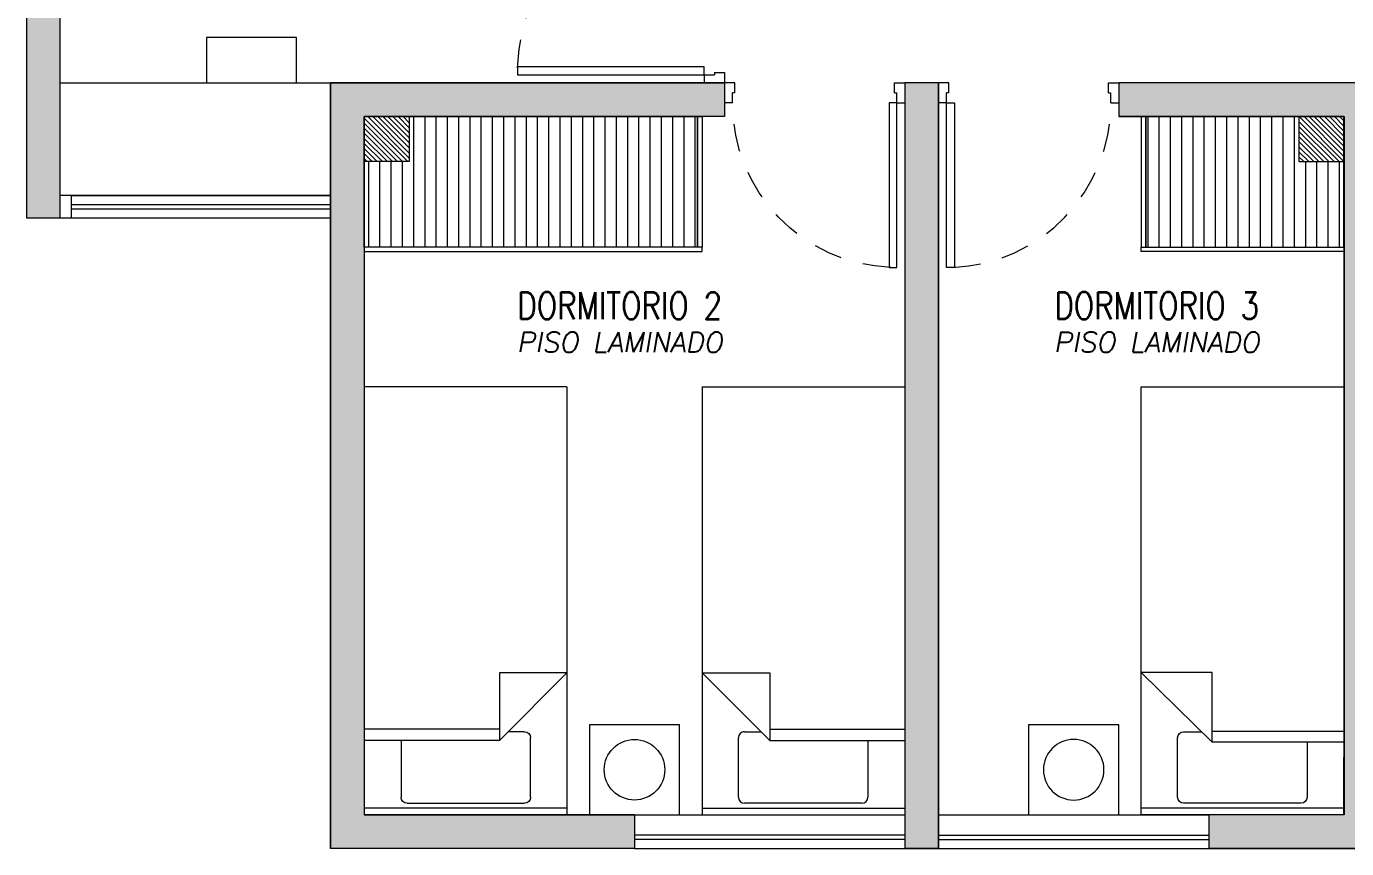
# Model space of a CAD drawing. Header units: millimetres. Extents: x -3 to 53, y -110 to 39.
# Drawn here: x 0 to 5.86, y -55.03 to -51.38 of the extents above; entities that cross this region are included whole.
import ezdxf
from ezdxf.enums import TextEntityAlignment as Align
from ezdxf.xclip import XClip

# ---------------------------------------------------------------- set-up
doc = ezdxf.new("R2010")
doc.units = ezdxf.units.MM
doc.header["$XCLIPFRAME"] = 2
doc.linetypes.add('ACAD_ISO07W100', pattern=[3, 0, -3])
doc.linetypes.add('HIDDEN2', pattern=[0.1875, 0.125, -0.0625])
for name, color, linetype in [('A-EST HATCH', 8, 'Continuous'), ('A-EST PLACAS', 8, 'Continuous'), ('A-EST VIGAS', 8, 'HIDDEN2'), ('A-HATCH', 8, 'Continuous'), ('A-MOBILIARIO', 8, 'Continuous'), ('A-MURO BAJO', 8, 'Continuous'), ('A-TEXTO-ACABADO PISO', 8, 'Continuous'), ('DLP_MOBILIARIO', 8, 'Continuous'), ('DLP_MOBILIARIO FIJO', 8, 'Continuous'), ('DLP_TEXTO AMBIENTE', 8, 'Continuous')]:
    doc.layers.add(name, color=color, linetype=linetype)
doc.layers.add('A-MUROS', color=8, linetype='Continuous', lineweight=30)
doc.styles.add('ROMANS', font='ROMANS.shx', dxfattribs={"oblique": 10})

# ---------------------------------------------------------------- blocks, each defined once
blk = doc.blocks.new('EST.P11')
at = {"layer": 'A-EST HATCH', "lineweight": 0}
h = blk.add_hatch(color=8, dxfattribs=at)
h.dxf.hatch_style = 1
h.paths.add_polyline_path([(10.5, -2.74), (10.5, 3.375), (12.15, 3.375), (12.15, 3.525), (10.35, 3.525), (10.35, 2.65), (8.85, 2.65), (8.85, 3.15), (8.7, 3.15), (8.7, 2.5), (10.35, 2.5), (10.35, -2.74)])
h.paths.add_polyline_path([(18.45, 7.325), (20.05, 7.325), (20.05, 10.425), (18.85, 10.425), (18.85, 10.575), (20.2, 10.575), (20.2, 7.175), (18.45, 7.175)])
h.paths.add_polyline_path([(17.65, 10.575), (17.5, 10.575), (17.5, 7.175), (17.65, 7.175)])
h.paths.add_polyline_path([(11.85, 11.05), (11.85, 10.9), (12, 10.9), (12, 7.825), (12.15, 7.825), (12.15, 11.05)])
h.paths.add_polyline_path([(22.45, 4.725), (13.05, 4.725), (13.05, 4.875), (16.6, 4.875), (16.6, 6.275), (16.8, 6.275), (16.8, 4.875), (19.7, 4.875), (19.7, 6.275), (19.85, 6.275), (19.85, 4.875), (22.25, 4.875), (22.25, 6.125), (20.6, 6.125), (20.6, 6.275), (22.875, 6.275), (22.875, 6.125), (22.45, 6.125)])
h.paths.add_polyline_path([(15.1, 10.425), (15.1, 7.325), (16.7, 7.325), (16.7, 7.175), (14.95, 7.175), (14.95, 10.575), (16.3, 10.575), (16.3, 10.425)])
h.paths.add_polyline_path([(10.35, 5.75), (8.7, 5.75), (8.7, 5.1), (8.85, 5.1), (8.85, 5.6), (10.35, 5.6), (10.35, 4.725), (12.15, 4.725), (12.15, 4.875), (10.5, 4.875), (10.5, 10.99), (10.35, 10.99)])
h.paths.add_polyline_path([(5.85, 10.9), (5.25, 10.9), (5.25, 11.05), (6, 11.05), (6, 7.65), (4.85, 7.65), (4.85, 7.8), (5.85, 7.8)])
h.paths.add_polyline_path([(4.05, 11.05), (4.05, 7.65), (3.9, 7.65), (3.9, 11.05)])
h.paths.add_polyline_path([(3.1, 7.8), (1.5, 7.8), (1.5, 10.9), (2.7, 10.9), (2.7, 11.05), (1.35, 11.05), (1.35, 7.65), (3.1, 7.65)])
h.paths.add_polyline_path([(4.05, -2.8), (4.05, 0.6), (3.9, 0.6), (3.9, -2.8)])
h.paths.add_polyline_path([(3.1, 0.45), (1.5, 0.45), (1.5, -2.65), (2.7, -2.65), (2.7, -2.8), (1.35, -2.8), (1.35, 0.6), (3.1, 0.6)])
h.paths.add_polyline_path([(8.7, -0.35), (8.85, -0.35), (8.85, -2.65), (9, -2.65), (9, -2.8), (8.7, -2.8)])
h.paths.add_polyline_path([(18.45, 0.925), (20.05, 0.925), (20.05, -2.175), (18.85, -2.175), (18.85, -2.325), (20.2, -2.325), (20.2, 1.075), (18.45, 1.075)])
h.paths.add_polyline_path([(17.65, -2.325), (17.5, -2.325), (17.5, 1.075), (17.65, 1.075)])
h.paths.add_polyline_path([(12.15, -2.8), (11.85, -2.8), (11.85, -2.65), (12, -2.65), (12, 0.425), (12.15, 0.425)])
h.paths.add_polyline_path([(15.1, -2.175), (15.1, 0.925), (16.7, 0.925), (16.7, 1.075), (14.95, 1.075), (14.95, -2.325), (16.3, -2.325), (16.3, -2.175)])
h.paths.add_polyline_path([(6, -2.8), (6, 0.6), (4.85, 0.6), (4.85, 0.45), (5.85, 0.45), (5.85, -2.65), (5.25, -2.65), (5.25, -2.8)])
h.paths.add_polyline_path([(3.0968, 5.55), (2.95, 5.55), (2.95, 6.75), (5.1, 6.75), (5.1, 6.6), (4.65, 6.6), (4.65, 5), (4.45, 5), (4.45, 6.6), (3.1, 6.6), (3.1, 5.55)], flags=17)
h.paths.add_polyline_path([(3.0968, 2.7), (2.95, 2.7), (2.95, 1.5), (5.1, 1.5), (5.1, 1.65), (4.65, 1.65), (4.65, 3.25), (4.45, 3.25), (4.45, 1.65), (3.1, 1.65), (3.1, 2.7)], flags=17)
h.paths.add_polyline_path([(8.8501, 4.2), (6, 4.2), (6, 6.75), (5.85, 6.75), (5.85, 4.2), (3.1, 4.2), (3.1, 4.8), (2.95, 4.8), (2.95, 4.2), (0.15, 4.2), (0.15, 8.25), (0, 8.25), (0, 0), (0.15, 0), (0.15, 4.05), (2.95, 4.05), (2.95, 3.45), (3.1, 3.45), (3.1, 4.05), (5.85, 4.05), (5.85, 1.5), (6, 1.5), (6, 4.05), (8.8501, 4.05)])
h.paths.add_polyline_path([(8.7, 11.05), (8.7, 8.6), (8.85, 8.6), (8.85, 10.9), (9, 10.9), (9, 11.05)])
h.paths.add_polyline_path([(22.9, 4.725), (25, 4.725), (25, 4.875), (23.05, 4.875), (23.05, 8.575), (25, 8.575), (25, 8.725), (23.05, 8.725), (23.05, 10.575), (22.2, 10.575), (22.2, 10.425), (22.9, 10.425)])
h.paths.add_polyline_path([(26.7, 4.725), (26.85, 4.725), (26.85, 8.725), (26.7, 8.725)])
h.paths.add_polyline_path([(47.1, 1.5), (45.2, 1.5), (45.2, 1.65), (46.95, 1.65), (46.95, 4.05), (41.1999, 4.05), (41.1999, 4.2), (46.95, 4.2), (46.95, 6.6), (45.2, 6.6), (45.2, 6.75), (47.1, 6.75)])
h.paths.add_polyline_path([(24.05, 3.525), (25.9, 3.525), (25.9, 3.375), (24.05, 3.375)], flags=17)
h.paths.add_polyline_path([(21.05, 1.975), (21.05, 2.125), (22.85, 2.125), (22.85, 3.375), (20.3, 3.375), (20.3, 1.975), (20.15, 1.975), (20.15, 3.375), (16.8, 3.375), (16.8, 1.975), (16.6, 1.975), (16.6, 3.375), (13.05, 3.375), (13.05, 3.525), (23.05, 3.525), (23.05, 1.975)])
h.paths.add_polyline_path([(23.05, 1.95), (23.05, -1.775), (26.7, -1.775), (26.7, 0.875), (24.35, 0.875), (24.35, 1.425), (24.05, 1.425), (24.05, 1.575), (24.5, 1.575), (24.5, 1.025), (26.7, 1.025), (26.7, 3.525), (26.85, 3.525), (26.85, -1.925), (23.05, -1.925), (23.05, -2.325), (22.2, -2.325), (22.2, -2.175), (22.9, -2.175), (22.9, 1.95)])
h.paths.add_polyline_path([(43.75, 7.8), (45.35, 7.8), (45.35, 7.6), (43.75, 7.6)])
h.paths.add_polyline_path([(43.75, 0.65), (45.35, 0.65), (45.35, 0.45), (43.75, 0.45)])
h.paths.add_polyline_path([(30.85, 2.375), (30.85, 3.525), (29.75, 3.525), (29.75, 2.375), (29.9, 2.375), (29.9, 3.375), (30.75, 3.375), (30.75, 2.375)])
h.paths.add_polyline_path([(39.5497, 4.875), (39.5497, 4.725), (39.7, 4.725), (39.7, 5.6), (41.1999, 5.6), (41.1999, 5.1009), (41.35, 5.1009), (41.35, 5.75), (39.7, 5.75), (39.7, 7.75), (39.55, 7.75), (39.55, 4.875)])
edge = h.paths.add_edge_path()
edge.add_line((30.85, 4.725), (30.85, 4.875))
edge.add_line((30.85, 4.875), (30.85, 5.875))
edge.add_line((30.85, 5.875), (30.75, 5.875))
edge.add_line((30.75, 5.875), (30.75, 4.875))
edge.add_line((30.75, 4.875), (30.35, 4.875))
edge.add_line((30.35, 4.875), (30.35, 5.875))
edge.add_line((30.35, 5.875), (30.2, 5.875))
edge.add_line((30.2, 5.875), (30.2, 4.725))
edge.add_line((30.2, 4.725), (30.85, 4.725))
h.paths.add_polyline_path([(33.45, 5.55), (33.45, 4.95), (33.25, 4.95), (33.25, 5.55), (33.3, 5.55), (33.3, 7.7501), (33.45, 7.7501)])
h.paths.add_polyline_path([(33.45, 2.7), (33.45, 3.3), (33.25, 3.3), (33.25, 2.7), (33.3, 2.7), (33.3, 0.4999), (33.45, 0.4999)])
at = {"layer": 'A-EST PLACAS', "color": 8, "lineweight": 0}
for points in [[(8.8501, 4.2), (6, 4.2), (6, 6.75), (5.85, 6.75), (5.85, 4.2), (3.1, 4.2), (3.1, 4.8), (2.95, 4.8), (2.95, 4.2), (0.15, 4.2), (0.15, 8.25), (0, 8.25), (0, 0), (0.15, 0), (0.15, 4.05), (2.95, 4.05), (2.95, 3.45), (3.1, 3.45), (3.1, 4.05), (5.85, 4.05), (5.85, 1.5), (6, 1.5), (6, 4.05), (8.8501, 4.05)], [(3.1, 0.45), (1.5, 0.45), (1.5, -2.65), (2.7, -2.65), (2.7, -2.8), (1.35, -2.8), (1.35, 0.6), (3.1, 0.6)], [(4.05, -2.8), (4.05, 0.6), (3.9, 0.6), (3.9, -2.8)], [(6, -2.8), (6, 0.6), (4.85, 0.6), (4.85, 0.45), (5.85, 0.45), (5.85, -2.65), (5.25, -2.65), (5.25, -2.8)]]:
    blk.add_lwpolyline(points, close=True, dxfattribs=at)
at = {"layer": 'A-EST VIGAS', "color": 8, "lineweight": 0}
for p, q in [((0.15, 0), (1.35, 0)), ((2.7, -2.8), (3.9, -2.8)), ((4.05, -2.8), (5.25, -2.8))]:
    blk.add_line(p, q, dxfattribs=at)
blk = doc.blocks.new('TEXTO AMBIENTES P11')
at = {"layer": 'A-TEXTO-ACABADO PISO', "color": 8, "lineweight": 0, "char_height": 0.09, "attachment_point": 2, "rotation": 0.00002, "style": 'ROMANS'}
for insert in [(1.2842, -11.5569), (3.6682, -11.5569)]:
    blk.add_mtext_dynamic_manual_height_columns('PISO LAMINADO', width=1.20225, gutter_width=12.5, heights=[0], dxfattribs=dict(at, insert=insert))
at = {"layer": 'DLP_TEXTO AMBIENTE', "color": 8, "lineweight": 0, "style": 'ROMANS', "width": 0.8}
for s, p in [('DORMITORIO 2', (1.2841, -11.4999)), ('DORMITORIO 3', (3.6684, -11.4999))]:
    blk.add_text(s, height=0.12, dxfattribs=at).set_placement(p, align=Align.CENTER)
blk = doc.blocks.new('A$C77AB7FBD')
at = {"color": 8, "linetype": 'Continuous', "lineweight": 0}
for p, q in [((0, 0), (0, 1.9)), ((0.9, 1.9), (0, 1.9)), ((0.9, 0), (0.9, 1.9)), ((0.9, 1.87), (0, 1.87)), ((0.164, 1.57), (0.164, 1.8219)), ((0.1908, 1.8487), (0.7119, 1.8487)), ((0.7386, 1.8219), (0.7386, 1.5585)), ((0.6, 1.57), (0, 1.57)), ((0.6, 1.27), (0.6, 1.57)), ((0.9, 1.27), (0.6, 1.57)), ((0.7119, 1.5317), (0.6383, 1.5317)), ((0.6, 1.52), (0, 1.52)), ((0.9, 1.27), (0.6, 1.27)), ((0.9, 0), (0, 0))]:
    blk.add_line(p, q, dxfattribs=at)
for centre, start, end in [((0.1908, 1.8219), 90, 180), ((0.7119, 1.8219), 0, 90), ((0.7119, 1.5585), 270, 0)]:
    blk.add_arc(centre, 0.0267, start, end, dxfattribs=at)
blk = doc.blocks.new('A$C2EBA15F5')
at = {"color": 8, "lineweight": 0}
blk.add_lwpolyline([(0, 0.4), (0, 0), (0.4, 0), (0.4, 0.4)], close=True, dxfattribs=at)
blk.add_circle((0.2, 0.2), 0.1344, dxfattribs=at)
blk = doc.blocks.new('CAMA PROYECCION')
at = {"color": 8, "lineweight": 0}
for p, q in [((37.495, 40.6423, 0), (37.495, 38.771, 0)), ((38.3949, 40.6423, 0), (37.495, 40.6423, 0)), ((38.3949, 38.771, 0), (38.3949, 40.6423, 0)), ((38.0806, 39.3741, 0), (38.3949, 39.3741, 0)), ((38.3949, 39.3741, 0), (38.0806, 39.0644, 0)), ((38.0806, 39.0644, 0), (38.0806, 39.3741, 0)), ((38.0806, 39.1133, 0), (37.495, 39.1133, 0)), ((38.2069, 39.1106, 0), (38.1275, 39.1106, 0)), ((37.495, 39.0644, 0), (38.0806, 39.0644, 0)), ((37.659, 39.0644, 0), (37.659, 38.8203, 0)), ((38.2336, 38.8203, 0), (38.2336, 39.0838, 0)), ((37.495, 38.7423, 0), (37.495, 38.9974, 0)), ((38.3949, 38.7423, 0), (38.3949, 38.9974, 0)), ((37.495, 38.771, 0), (38.3949, 38.771, 0)), ((37.6857, 38.7936, 0), (38.2069, 38.7936, 0)), ((37.495, 38.7423, 0), (38.3949, 38.7423, 0))]:
    blk.add_line(p, q, dxfattribs=at)
at = {"color": 8, "lineweight": 0, "elevation": 0}
blk.add_lwpolyline([(38.495, 38.7423), (38.495, 39.1423), (38.895, 39.1423), (38.895, 38.7423)], close=True, dxfattribs=at)
at = {"color": 8, "lineweight": 0}
blk.add_circle((38.695, 38.9423, 0), 0.1344, dxfattribs=at)
for centre, start, end in [((38.2069, 39.0838, 0), 0, 90), ((37.6857, 38.8203, 0), 180, 270), ((38.2069, 38.8203, 0), 270, 0)]:
    blk.add_arc(centre, 0.0267, start, end, dxfattribs=at)
blk = doc.blocks.new('*U142')
at = {"color": 8, "lineweight": 0}
for p, q in [((0.01, 0.755), (0.01, 0.8)), ((0.1, 0.765), (0.055, 0.765)), ((0.055, 0.755), (0.055, 0.765)), ((0.1, 0.765), (0.1, 0.8)), ((0.055, 0.755), (0.01, 0.755)), ((0.055, 0.045), (0.01, 0.045)), ((0.01, 0.045), (0.01, 0)), ((0.055, 0.045), (0.055, 0.035)), ((0.1, 0.035), (0.055, 0.035)), ((0.1, 0.035), (0.1, 0))]:
    blk.add_line(p, q, dxfattribs=at)
blk.add_lwpolyline([(0.83, 0.07), (0.83, 0.035), (0.1, 0.035), (0.1, 0.07)], close=True, dxfattribs=at)
at = {"color": 8, "linetype": 'HIDDEN2', "lineweight": 0}
blk.add_arc((0.0996, 0.034), 0.731, 2.23015, 89.96723, dxfattribs=at)
blk = doc.blocks.new('*U143')
at = {"color": 8, "lineweight": 0}
for p, q in [((0.01, 0.855), (0.01, 0.9)), ((0.1, 0.865), (0.1, 0.9)), ((0.055, 0.855), (0.01, 0.855)), ((0.1, 0.865), (0.055, 0.865)), ((0.055, 0.855), (0.055, 0.865)), ((0.055, 0.045), (0.01, 0.045)), ((0.01, 0.045), (0.01, 0)), ((0.055, 0.045), (0.055, 0.035)), ((0.1, 0.035), (0.055, 0.035)), ((0.1, 0.035), (0.1, 0))]:
    blk.add_line(p, q, dxfattribs=at)
blk.add_lwpolyline([(0.93, 0.07), (0.93, 0.035), (0.1, 0.035), (0.1, 0.07)], close=True, dxfattribs=at)
at = {"color": 8, "linetype": 'HIDDEN2', "lineweight": 0}
blk.add_arc((0.0995, 0.0339), 0.8311, 2.23015, 89.96723, dxfattribs=at)
blk = doc.blocks.new('DPTO 65_D1')
at = {"layer": 'A-HATCH', "lineweight": 0}
h = blk.add_hatch(dxfattribs=at)
h.set_pattern_fill('ANSI31', color=8, scale=0.005, angle=180)
h.paths.add_polyline_path([(-7.3501, 3.875), (-7.1501, 3.875), (-7.1501, 3.675), (-7.3501, 3.675)])
h = blk.add_hatch(dxfattribs=at)
h.set_pattern_fill('ANSI31', color=8, scale=0.005)
h.set_pattern_definition([(45, (-72.590967, -25.000034), (-0.01122532, 0.01122532), [])])
h.paths.add_polyline_path([(-3.0001, 3.875), (-3.2001, 3.875), (-3.2001, 3.675), (-3.0001, 3.675)])
at = {"layer": 'DLP_MOBILIARIO FIJO', "lineweight": 0}
h = blk.add_hatch(dxfattribs=at)
h.set_pattern_fill('_USER', color=8, scale=0.05, angle=450, pattern_type=0)
h.set_pattern_definition([(90, (-22.93, -16.620034), (-0.05, 2e-17), [])])
h.paths.add_polyline_path([(-5.8701, 4.255), (-5.8701, 3.675), (-7.1501, 3.675), (-7.1501, 3.875), (-7.3501, 3.875), (-7.3501, 4.255)])
h = blk.add_hatch(dxfattribs=at)
h.set_pattern_fill('_USER', color=8, scale=0.05, angle=270, pattern_type=0)
h.set_pattern_definition([(270, (-24.92, -16.620034), (0.05, -9e-18), [])])
h.paths.add_polyline_path([(-3.8801, 4.255), (-3.0001, 4.255), (-3.0001, 3.875), (-3.2001, 3.875), (-3.2001, 3.675), (-3.8801, 3.675)])
at = {"layer": 'A-MURO BAJO', "color": 8, "lineweight": 0}
for p, q in [((-6.1501, 6.925), (-4.9501, 6.925)), ((-4.8001, 6.925), (-3.6001, 6.925)), ((-6.1501, 6.775), (-4.9501, 6.775)), ((-4.8001, 6.775), (-3.6001, 6.775)), ((-8.6501, 4.125), (-7.5001, 4.125)), ((-8.6501, 4.025), (-7.5001, 4.025))]:
    blk.add_line(p, q, dxfattribs=at)
at = {"layer": 'A-MUROS', "color": 8, "lineweight": 0}
for p, q in [((-6.1501, 6.925), (-7.5001, 6.925)), ((-7.5001, 3.525), (-7.5001, 6.925)), ((-6.1501, 6.775), (-6.1501, 6.925)), ((-4.8001, 6.925), (-4.9501, 6.925)), ((-4.9501, 3.525), (-4.9501, 6.925)), ((-4.8001, 3.525), (-4.8001, 6.925)), ((-2.8501, 6.925), (-3.6001, 6.925)), ((-3.6001, 6.775), (-3.6001, 6.925)), ((-6.1501, 6.775), (-7.3501, 6.775)), ((-7.3501, 3.875), (-7.3501, 6.775)), ((-3.0001, 6.775), (-3.6001, 6.775)), ((-3.0001, 3.875), (-3.0001, 6.775)), ((-7.1501, 3.875), (-7.3501, 3.875)), ((-7.1501, 3.675), (-7.1501, 3.875)), ((-3.2001, 3.675), (-3.2001, 3.875)), ((-3.2001, 3.875), (-3.0001, 3.875)), ((-5.7501, 3.675), (-7.1501, 3.675)), ((-5.7501, 3.525), (-5.7501, 3.675)), ((-3.2001, 3.675), (-4.0001, 3.675)), ((-4.0001, 3.525), (-4.0001, 3.675)), ((-5.7501, 3.525), (-7.5001, 3.525)), ((-4.8001, 3.525), (-4.9501, 3.525)), ((-2.8501, 3.525), (-4.0001, 3.525))]:
    blk.add_line(p, q, dxfattribs=at)
at = {"layer": 'DLP_MOBILIARIO', "color": 8, "lineweight": 0}
blk.add_lwpolyline([(-8.0501, 3.325), (-8.0501, 3.525), (-7.6501, 3.525), (-7.6501, 3.325)], close=True, dxfattribs=at)
at = {"layer": 'DLP_MOBILIARIO FIJO', "color": 8, "lineweight": 0}
for p, q in [((-4.9501, 6.885), (-6.1501, 6.885)), ((-4.9501, 6.865), (-6.1501, 6.865)), ((-4.8001, 6.885), (-3.6001, 6.885)), ((-4.8001, 6.865), (-3.6001, 6.865)), ((-8.6501, 4.085), (-7.5001, 4.085)), ((-8.6501, 4.065), (-7.5001, 4.065))]:
    blk.add_line(p, q, dxfattribs=at)
at = {"layer": 'DLP_MOBILIARIO FIJO', "color": 8, "lineweight": 0, "elevation": 0}
for points in [[(-5.8501, 4.275), (-5.8501, 4.255), (-7.3501, 4.255), (-7.3501, 4.275)], [(-5.8701, 3.675), (-5.8501, 3.675), (-5.8501, 4.255), (-5.8701, 4.255)], [(-3.9001, 4.275), (-3.9001, 4.255), (-3.0001, 4.255), (-3.0001, 4.275)], [(-3.8801, 3.675), (-3.9001, 3.675), (-3.9001, 4.255), (-3.8801, 4.255)]]:
    blk.add_lwpolyline(points, close=True, dxfattribs=at)
at = {"layer": 'DLP_MOBILIARIO FIJO', "color": 8, "lineweight": 0}
for points in [[(-7.3501, 3.675), (-5.8701, 3.675), (-5.8701, 4.255), (-7.3501, 4.255)], [(-3.0001, 3.675), (-3.8801, 3.675), (-3.8801, 4.255), (-3.0001, 4.255)]]:
    blk.add_lwpolyline(points, close=True, dxfattribs=at)
at = {"layer": 'DLP_MOBILIARIO', "color": 8, "lineweight": 0}
blk.add_blockref('A$C77AB7FBD', (-7.3501, 4.875), dxfattribs=at)
at = {"layer": 'DLP_MOBILIARIO', "color": 8, "lineweight": 0, "extrusion": (0, 0, -1), "zscale": -1}
blk.add_blockref('A$C2EBA15F5', (5.9501, 6.375), dxfattribs=at)
at = {"layer": 'DLP_MOBILIARIO', "color": 8, "lineweight": 0, "xscale": -1}
blk.add_blockref('A$C77AB7FBD', (-4.95, 4.875), dxfattribs=at)
at = {"layer": 'DLP_MOBILIARIO', "color": 8, "lineweight": 0}
for name, p, rotation in [('CAMA PROYECCION', (34.4949, 45.5173, 0), 180), ('*U142', (-4.9501, 3.515), 90), ('*U143', (-5.7401, 3.525), 180)]:
    blk.add_blockref(name, p, dxfattribs=dict(at, rotation=rotation))
at = {"layer": 'DLP_MOBILIARIO', "color": 8, "lineweight": 0, "xscale": -1.000000000000004, "rotation": 270}
blk.add_blockref('*U142', (-4.8001, 3.515), dxfattribs=at)
blk = doc.blocks.new('pisos superiores')
at = {"layer": 'A-MOBILIARIO', "color": 8, "lineweight": 0}
blk.add_lwpolyline([(-25.6, -9.975), (-25.6, -10.475), (-26.8001, -10.475), (-26.8001, -9.975)], close=True, dxfattribs=at)
at = {"layer": 'A-MUROS', "color": 8, "lineweight": 0}
for p, q in [((-26.95, -2.325, 0), (-26.95, -10.575, 0)), ((-26.95, -10.575, 0), (-26.75, -10.575, 0))]:
    blk.add_line(p, q, dxfattribs=at)
at = {"layer": 'A-MUROS', "color": 8, "lineweight": 0, "elevation": 0}
blk.add_lwpolyline([(-26.75, -10.575), (-26.75, -10.475), (-26.8, -10.475), (-26.8, -6.525)], dxfattribs=at)
blk = doc.blocks.new('arq.')
at = {"layer": 'A-EST PLACAS', "color": 8}
blk.add_blockref('EST.P11', (101.2127, -50.3388), dxfattribs=at)
at = {"layer": 'DLP_TEXTO AMBIENTE', "color": 8}
blk.add_blockref('TEXTO AMBIENTES P11', (102.5627, -39.2888), dxfattribs=at)
at = {"color": 8, "xscale": -1, "rotation": 180}
blk.add_blockref('DPTO 65_D1', (110.0627, -46.2138), dxfattribs=at)
at = {"color": 8, "linetype": 'ACAD_ISO07W100', "ltscale": 5}
ref = blk.add_blockref('pisos superiores', (128.1627, -39.7638), dxfattribs=at)
XClip(ref).set_block_clipping_path([(-28.6000012976, -13.3749811327), (-18.0911507964, 0.4747135747)])

msp = doc.modelspace()

# ---------------------------------------------------------------- block references
at = {"color": 7}
msp.add_blockref('arq.', (-101.2125, -1.8936), dxfattribs=at)

doc.saveas('drawing.dxf')
